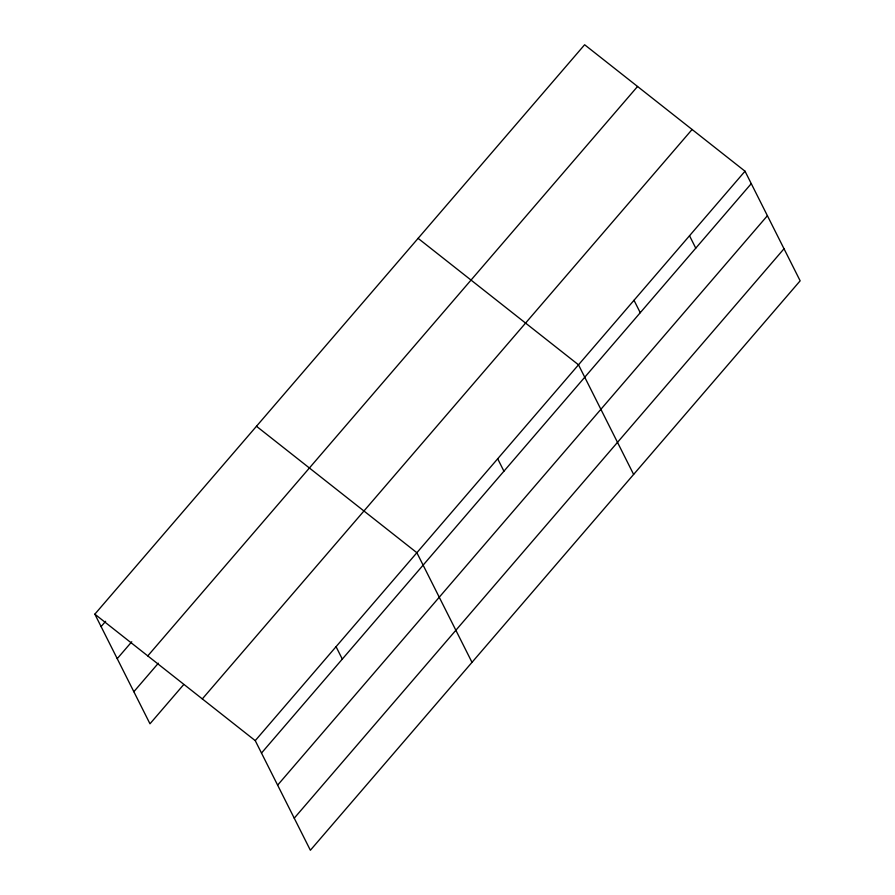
<?xml version="1.0" encoding="UTF-8"?>
<svg xmlns="http://www.w3.org/2000/svg" width="895" height="895" viewBox="0 0 895 895"><rect width="100%" height="100%" fill="white"/><g stroke="black" fill="none" stroke-linecap="round" stroke-linejoin="round"><path stroke-width="1.34" d="M94.848 614.171L584.625 44.75L745.02 171.213L800.152 280.829L310.375 850.25L255.243 740.635L94.848 614.171L149.98 723.786L183.576 684.731M101.09 626.59L105.632 621.309M117.223 658.664L131.755 641.771M147.776 655.901L637.553 86.479M133.847 691.712L158.359 663.206M202.315 698.905L692.092 129.484M255.243 740.635L745.02 171.213M261.497 753.053L751.274 183.632M277.629 785.128L767.407 215.706M294.242 818.175L784.02 248.754M418.099 238.35L578.506 364.813L633.626 474.428M256.473 426.266L416.88 552.73L472.001 662.345M689.519 235.743L695.762 248.161M634.007 300.284L640.249 312.702M497.687 458.777L503.93 471.195M336.061 646.682L342.304 659.1"/></g></svg>
